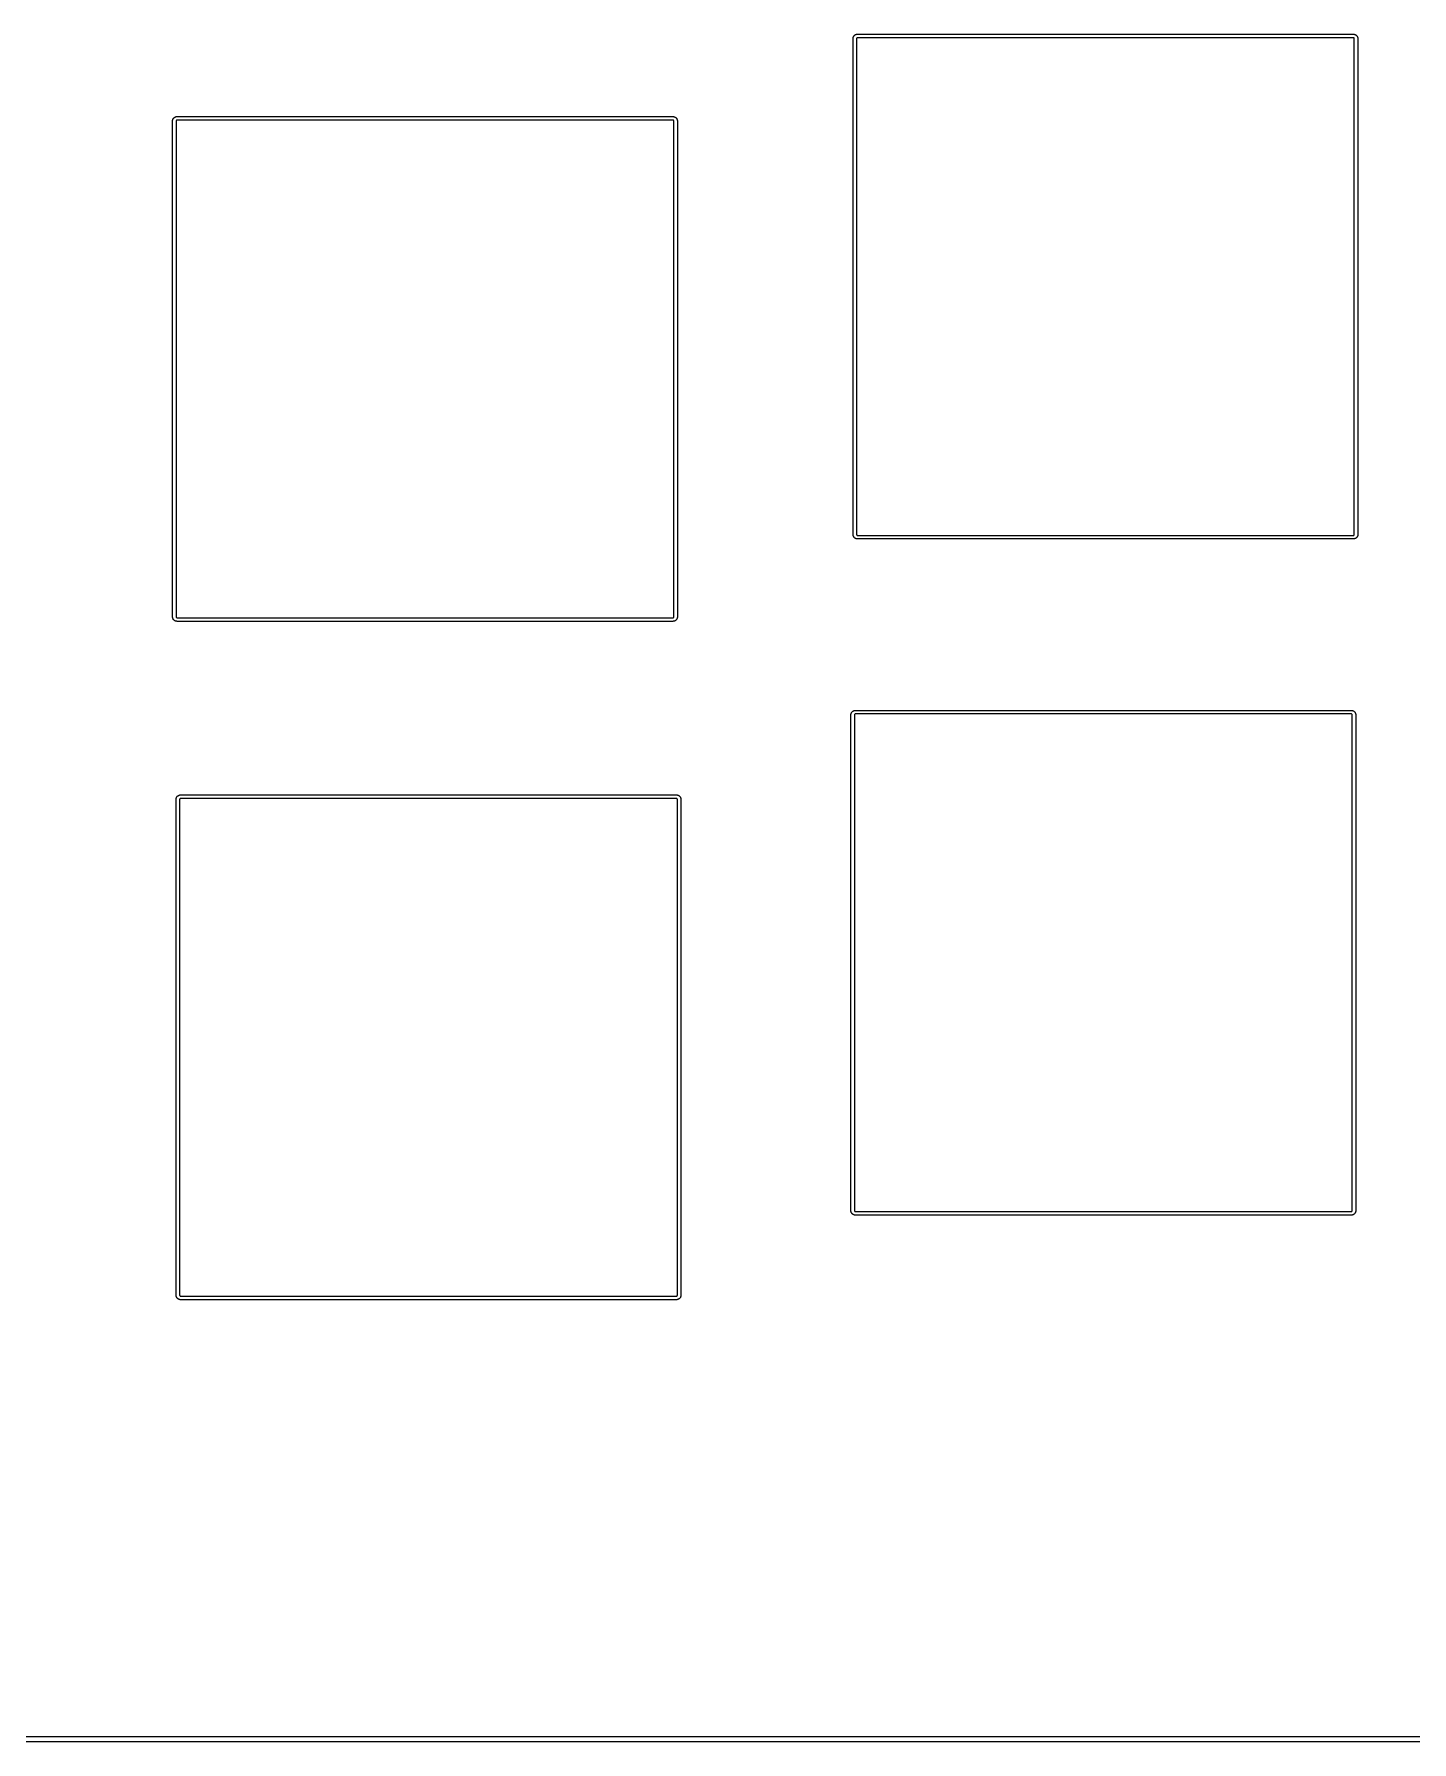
# Model space of a CAD drawing. Extents: x 69 to 219, y -146 to -41.
# Drawn here: x 111.46 to 150.27, y -135.97 to -87.85 of the extents above; entities that cross this region are included whole.
import ezdxf

# ---------------------------------------------------------------- set-up
doc = ezdxf.new("R2010")
doc.units = 0
doc.header["$MEASUREMENT"] = 0
doc.layers.add('BLACK', color=7, linetype='CONTINUOUS')

msp = doc.modelspace()

# ---------------------------------------------------------------- linework, layer by layer
at = {"layer": 'Black'}
for p, q in [((134.53, -87.9781), (134.531, -87.9744)), ((134.53, -101.948), (134.53, -87.9781)), ((134.531, -87.9649), (134.532, -87.9574)), ((134.531, -87.9677), (134.531, -87.9649)), ((134.531, -87.9706), (134.531, -87.9677)), ((134.531, -87.9744), (134.531, -87.9706)), ((134.532, -87.9574), (134.533, -87.9498)), ((134.533, -87.9498), (134.534, -87.9472)), ((134.534, -87.9472), (134.535, -87.9445)), ((134.535, -87.9418), (134.536, -87.939)), ((134.535, -87.9445), (134.535, -87.9418)), ((134.536, -87.939), (134.538, -87.9337)), ((134.538, -87.9337), (134.54, -87.9281)), ((134.54, -87.9281), (134.542, -87.9258)), ((134.542, -87.9245), (134.543, -87.9238)), ((134.542, -87.9246), (134.542, -87.9245)), ((134.542, -87.9258), (134.542, -87.9246)), ((134.543, -87.9231), (134.546, -87.917)), ((134.543, -87.9233), (134.543, -87.9231)), ((134.543, -87.9238), (134.543, -87.9233)), ((134.546, -87.917), (134.55, -87.9095)), ((134.55, -87.9095), (134.551, -87.9093)), ((134.551, -87.9091), (134.554, -87.9053)), ((134.551, -87.9093), (134.551, -87.9091)), ((134.554, -87.9053), (134.557, -87.9007)), ((134.557, -87.9007), (134.561, -87.8961)), ((134.561, -87.8961), (134.565, -87.8912)), ((134.565, -87.8912), (134.567, -87.8901)), ((134.567, -87.8901), (134.568, -87.8888)), ((134.568, -87.8888), (134.569, -87.8879)), ((134.569, -87.8868), (134.575, -87.8822)), ((134.569, -87.8879), (134.569, -87.8868)), ((134.575, -87.8822), (134.581, -87.8772)), ((134.581, -87.8772), (134.582, -87.8767)), ((134.582, -87.8767), (134.583, -87.8759)), ((134.583, -87.8759), (134.584, -87.8751)), ((134.584, -87.8751), (134.585, -87.8742)), ((134.585, -87.8742), (134.593, -87.8698)), ((134.593, -87.8698), (134.6, -87.8654)), ((134.6, -87.8654), (134.603, -87.8643)), ((134.603, -87.8643), (134.606, -87.8627)), ((134.606, -87.8627), (134.613, -87.8602)), ((134.613, -87.8602), (134.62, -87.8575)), ((134.62, -87.8575), (134.624, -87.8568)), ((134.624, -87.8568), (134.628, -87.8554)), ((134.628, -87.8554), (134.636, -87.8544)), ((134.631, -87.9741), (134.63, -87.9752)), ((134.63, -87.9752), (134.63, -87.979)), ((134.63, -87.979), (134.63, -87.9819)), ((134.63, -87.9819), (134.63, -101.944)), ((134.632, -87.9681), (134.631, -87.9704)), ((134.631, -87.9704), (134.631, -87.9712)), ((134.631, -87.9712), (134.631, -87.9715)), ((134.631, -87.9715), (134.631, -87.9726)), ((134.631, -87.9726), (134.631, -87.9737)), ((134.631, -87.9737), (134.631, -87.9741)), ((134.634, -87.9643), (134.632, -87.9681)), ((134.635, -87.9633), (134.634, -87.9643)), ((134.636, -87.9627), (134.635, -87.9628)), ((134.635, -87.9628), (134.635, -87.9633)), ((134.636, -87.8544), (134.643, -87.8531)), ((134.639, -87.9589), (134.636, -87.9627)), ((134.641, -87.957), (134.639, -87.9589)), ((134.639, -87.9589), (134.639, -87.9589)), ((134.645, -87.9547), (134.641, -87.957)), ((134.643, -87.8531), (134.645, -87.8531)), ((134.645, -87.8531), (134.648, -87.8526)), ((134.648, -87.9536), (134.645, -87.9547)), ((134.648, -87.8526), (134.652, -87.8526)), ((134.649, -87.9533), (134.648, -87.9536)), ((134.651, -87.953), (134.649, -87.9533)), ((134.653, -87.9524), (134.651, -87.953)), ((134.652, -87.8526), (134.656, -87.8519)), ((134.657, -87.9524), (134.653, -87.9524)), ((134.653, -87.9524), (134.653, -87.9524)), ((134.656, -87.8519), (148.626, -87.8519)), ((134.66, -87.9519), (134.657, -87.9524)), ((148.621, -87.9519), (134.66, -87.9519)), ((148.622, -87.9521), (148.621, -87.9519)), ((148.627, -87.9522), (148.622, -87.9521)), ((148.626, -87.8519), (148.631, -87.8528)), ((148.632, -87.9531), (148.627, -87.9522)), ((148.631, -87.8528), (148.636, -87.8529)), ((148.637, -87.9546), (148.632, -87.9531)), ((148.632, -87.9531), (148.632, -87.9531)), ((148.636, -87.8529), (148.637, -87.8531)), ((148.637, -87.8531), (148.639, -87.8531)), ((148.637, -87.9547), (148.637, -87.9546)), ((148.641, -87.957), (148.637, -87.9547)), ((148.637, -87.9547), (148.637, -87.9547)), ((148.639, -87.8531), (148.639, -87.8531)), ((148.639, -87.8531), (148.639, -87.8531)), ((148.639, -87.8531), (148.648, -87.8546)), ((148.643, -87.9589), (148.641, -87.957)), ((148.646, -87.9627), (148.643, -87.9589)), ((148.643, -87.9589), (148.643, -87.9589)), ((148.647, -87.9628), (148.646, -87.9627)), ((148.647, -87.9633), (148.647, -87.9628)), ((148.648, -87.9643), (148.647, -87.9633)), ((148.648, -87.8546), (148.656, -87.8561)), ((148.65, -87.9681), (148.648, -87.9643)), ((148.651, -87.9704), (148.65, -87.9681)), ((148.651, -87.9712), (148.651, -87.9704)), ((148.651, -87.9715), (148.651, -87.9712)), ((148.651, -87.9726), (148.651, -87.9715)), ((148.651, -87.9737), (148.651, -87.9726)), ((148.651, -87.9741), (148.651, -87.9737)), ((148.652, -87.9752), (148.651, -87.9741)), ((148.652, -87.979), (148.652, -87.9752)), ((148.652, -87.9819), (148.652, -87.979)), ((148.652, -101.944), (148.652, -87.9819)), ((148.656, -87.8561), (148.656, -87.8561)), ((148.656, -87.8561), (148.656, -87.8562)), ((148.656, -87.8562), (148.658, -87.8568)), ((148.658, -87.8568), (148.66, -87.8572)), ((148.66, -87.8572), (148.668, -87.86)), ((148.668, -87.86), (148.676, -87.8627)), ((148.676, -87.8627), (148.679, -87.8643)), ((148.679, -87.8643), (148.682, -87.8654)), ((148.682, -87.8654), (148.689, -87.8698)), ((148.689, -87.8698), (148.697, -87.8742)), ((148.697, -87.8742), (148.698, -87.8751)), ((148.698, -87.8751), (148.699, -87.8759)), ((148.699, -87.8759), (148.7, -87.8767)), ((148.7, -87.8767), (148.701, -87.8772)), ((148.701, -87.8772), (148.707, -87.8822)), ((148.707, -87.8822), (148.713, -87.8868)), ((148.713, -87.8868), (148.713, -87.8879)), ((148.713, -87.8879), (148.714, -87.8888)), ((148.714, -87.8888), (148.715, -87.8901)), ((148.715, -87.8901), (148.717, -87.8912)), ((148.717, -87.8912), (148.721, -87.8961)), ((148.721, -87.8961), (148.725, -87.9007)), ((148.725, -87.9007), (148.728, -87.9052)), ((148.728, -87.9052), (148.731, -87.9091)), ((148.731, -87.9091), (148.731, -87.9093)), ((148.731, -87.9093), (148.732, -87.9095)), ((148.732, -87.9095), (148.736, -87.917)), ((148.736, -87.917), (148.739, -87.9231)), ((148.739, -87.9231), (148.739, -87.9233)), ((148.739, -87.9233), (148.739, -87.9238)), ((148.739, -87.9238), (148.74, -87.9245)), ((148.74, -87.9245), (148.74, -87.9246)), ((148.74, -87.9246), (148.74, -87.9258)), ((148.74, -87.9258), (148.742, -87.9281)), ((148.742, -87.9281), (148.744, -87.9337)), ((148.744, -87.9337), (148.746, -87.939)), ((148.746, -87.939), (148.747, -87.9418)), ((148.747, -87.9418), (148.747, -87.9445)), ((148.747, -87.9445), (148.748, -87.9472)), ((148.748, -87.9472), (148.749, -87.9498)), ((148.749, -87.9498), (148.75, -87.9574)), ((148.75, -87.9574), (148.751, -87.9649)), ((148.751, -87.9649), (148.751, -87.9677)), ((148.751, -87.9677), (148.751, -87.9706)), ((148.751, -87.9706), (148.751, -87.9744)), ((148.751, -87.9744), (148.752, -87.9781)), ((148.752, -87.9781), (148.752, -101.948)), ((115.358, -90.3001), (115.359, -90.2929)), ((115.358, -104.27), (115.358, -90.3001)), ((115.359, -90.2929), (115.36, -90.2856)), ((115.36, -90.285), (115.361, -90.2794)), ((115.36, -90.2856), (115.36, -90.285)), ((115.361, -90.2794), (115.362, -90.2718)), ((115.362, -90.2718), (115.363, -90.2692)), ((115.363, -90.2692), (115.364, -90.2665)), ((115.364, -90.2665), (115.366, -90.2586)), ((115.366, -90.2586), (115.369, -90.2507)), ((115.369, -90.2507), (115.371, -90.2459)), ((115.371, -90.2459), (115.374, -90.2405)), ((115.374, -90.2405), (115.377, -90.236)), ((115.377, -90.236), (115.38, -90.2311)), ((115.38, -90.2311), (115.381, -90.2297)), ((115.381, -90.2297), (115.382, -90.2281)), ((115.382, -90.2266), (115.387, -90.2206)), ((115.382, -90.2274), (115.382, -90.2266)), ((115.382, -90.2281), (115.382, -90.2274)), ((115.387, -90.2206), (115.392, -90.2143)), ((115.392, -90.2143), (115.393, -90.2139)), ((115.393, -90.2132), (115.397, -90.2103)), ((115.393, -90.2139), (115.393, -90.2132)), ((115.397, -90.2103), (115.4, -90.2067)), ((115.4, -90.2067), (115.405, -90.2036)), ((115.405, -90.2036), (115.408, -90.2)), ((115.408, -90.2), (115.413, -90.1972)), ((115.413, -90.1972), (115.418, -90.1935)), ((115.418, -90.1935), (115.424, -90.1907)), ((115.424, -90.1907), (115.429, -90.1874)), ((115.429, -90.1874), (115.432, -90.1863)), ((115.432, -90.1863), (115.435, -90.1847)), ((115.435, -90.1847), (115.442, -90.1822)), ((115.442, -90.1822), (115.449, -90.1795)), ((115.449, -90.1795), (115.451, -90.1791)), ((115.451, -90.1791), (115.453, -90.1783)), ((115.453, -90.1783), (115.454, -90.1782)), ((115.454, -90.178), (115.462, -90.1766)), ((115.454, -90.1782), (115.454, -90.178)), ((115.459, -90.3007), (115.458, -90.3068)), ((115.458, -90.3068), (115.458, -104.263)), ((115.46, -90.2961), (115.459, -90.3007)), ((115.461, -90.2905), (115.46, -90.2918)), ((115.46, -90.2918), (115.46, -90.2932)), ((115.46, -90.2932), (115.46, -90.2935)), ((115.46, -90.2935), (115.46, -90.2946)), ((115.46, -90.2946), (115.46, -90.2957)), ((115.46, -90.2957), (115.46, -90.2961)), ((115.462, -90.2885), (115.461, -90.2898)), ((115.461, -90.2898), (115.461, -90.2905)), ((115.462, -90.1766), (115.47, -90.175)), ((115.465, -90.2836), (115.462, -90.2878)), ((115.462, -90.2878), (115.462, -90.2885)), ((115.467, -90.2818), (115.465, -90.283)), ((115.465, -90.283), (115.465, -90.2836)), ((115.468, -90.2805), (115.467, -90.2818)), ((115.469, -90.2801), (115.468, -90.2805)), ((115.47, -90.279), (115.469, -90.2795)), ((115.469, -90.2795), (115.469, -90.2801)), ((115.47, -90.175), (115.471, -90.1751)), ((115.471, -90.2785), (115.47, -90.279)), ((115.471, -90.1751), (115.471, -90.175)), ((115.471, -90.175), (115.474, -90.175)), ((115.474, -90.2767), (115.471, -90.2785)), ((115.474, -90.175), (115.477, -90.1745)), ((115.477, -90.2756), (115.474, -90.2767)), ((115.477, -90.1745), (115.481, -90.1746)), ((115.478, -90.275), (115.477, -90.2756)), ((115.482, -90.2743), (115.478, -90.2749)), ((115.478, -90.2749), (115.478, -90.275)), ((115.481, -90.1746), (115.485, -90.1739)), ((115.486, -90.2744), (115.482, -90.2743)), ((115.485, -90.1739), (129.455, -90.1739)), ((115.489, -90.2739), (115.486, -90.2744)), ((129.45, -90.2739), (115.489, -90.2739)), ((129.452, -90.2742), (129.45, -90.2739)), ((129.457, -90.2742), (129.452, -90.2742)), ((129.455, -90.1739), (129.459, -90.1747)), ((129.461, -90.275), (129.457, -90.2742)), ((129.459, -90.1747), (129.464, -90.1747)), ((129.466, -90.2766), (129.461, -90.275)), ((129.461, -90.275), (129.461, -90.275)), ((129.464, -90.1747), (129.466, -90.175)), ((129.466, -90.175), (129.468, -90.175)), ((129.466, -90.2767), (129.466, -90.2766)), ((129.466, -90.2766), (129.466, -90.2766)), ((129.47, -90.279), (129.466, -90.2767)), ((129.468, -90.175), (129.468, -90.1751)), ((129.468, -90.1751), (129.469, -90.175)), ((129.469, -90.175), (129.477, -90.1766)), ((129.472, -90.2809), (129.47, -90.279)), ((129.474, -90.2826), (129.472, -90.2809)), ((129.472, -90.2809), (129.472, -90.2809)), ((129.476, -90.2858), (129.474, -90.2826)), ((129.478, -90.2879), (129.476, -90.2858)), ((129.477, -90.1766), (129.485, -90.178)), ((129.478, -90.2881), (129.478, -90.2879)), ((129.48, -90.295), (129.478, -90.2881)), ((129.481, -90.2977), (129.48, -90.295)), ((129.481, -90.301), (129.481, -90.2977)), ((129.481, -90.3039), (129.481, -90.301)), ((129.481, -104.266), (129.481, -90.3039)), ((129.485, -90.178), (129.485, -90.1782)), ((129.485, -90.1782), (129.486, -90.1783)), ((129.486, -90.1783), (129.487, -90.1789)), ((129.487, -90.1789), (129.489, -90.1792)), ((129.489, -90.1792), (129.497, -90.182)), ((129.497, -90.182), (129.505, -90.1847)), ((129.505, -90.1847), (129.508, -90.1863)), ((129.508, -90.1863), (129.511, -90.1874)), ((129.511, -90.1874), (129.518, -90.1918)), ((129.518, -90.1918), (129.526, -90.1962)), ((129.526, -90.1962), (129.527, -90.1971)), ((129.527, -90.1971), (129.528, -90.1979)), ((129.528, -90.1979), (129.529, -90.1987)), ((129.529, -90.1987), (129.53, -90.1992)), ((129.53, -90.1992), (129.536, -90.2042)), ((129.536, -90.2042), (129.542, -90.2088)), ((129.542, -90.2088), (129.542, -90.2099)), ((129.542, -90.2099), (129.543, -90.2108)), ((129.543, -90.2108), (129.544, -90.2121)), ((129.544, -90.2121), (129.546, -90.2132)), ((129.546, -90.2132), (129.546, -90.2139)), ((129.546, -90.2139), (129.547, -90.2143)), ((129.547, -90.2143), (129.552, -90.2206)), ((129.552, -90.2206), (129.557, -90.2266)), ((129.557, -90.2266), (129.557, -90.2271)), ((129.557, -90.2271), (129.558, -90.2295)), ((129.558, -90.2295), (129.561, -90.2315)), ((129.561, -90.2315), (129.563, -90.2366)), ((129.563, -90.2366), (129.567, -90.2413)), ((129.567, -90.2413), (129.567, -90.2442)), ((129.567, -90.2442), (129.569, -90.2469)), ((129.569, -90.2469), (129.569, -90.2489)), ((129.569, -90.2489), (129.57, -90.2507)), ((129.57, -90.2507), (129.573, -90.2586)), ((129.573, -90.2586), (129.575, -90.2648)), ((129.575, -90.2648), (129.575, -90.2654)), ((129.575, -90.2654), (129.576, -90.2677)), ((129.576, -90.2677), (129.577, -90.2698)), ((129.577, -90.2698), (129.578, -90.276)), ((129.578, -90.276), (129.58, -90.2821)), ((129.58, -90.2821), (129.58, -90.2845)), ((129.58, -90.2845), (129.58, -90.2869)), ((129.58, -90.2869), (129.58, -90.2897)), ((129.58, -90.2897), (129.58, -90.2926)), ((129.58, -90.2926), (129.58, -90.2964)), ((129.58, -90.2964), (129.581, -90.3001)), ((129.581, -90.3001), (129.581, -104.27)), ((134.531, -101.952), (134.53, -101.948)), ((134.531, -101.955), (134.531, -101.952)), ((134.531, -101.959), (134.531, -101.955)), ((134.531, -101.961), (134.531, -101.959)), ((134.532, -101.968), (134.531, -101.961)), ((134.533, -101.975), (134.532, -101.968)), ((134.534, -101.979), (134.533, -101.975)), ((134.535, -101.982), (134.534, -101.979)), ((134.535, -101.984), (134.535, -101.982)), ((134.535, -101.986), (134.535, -101.984)), ((134.538, -101.992), (134.535, -101.986)), ((134.54, -101.999), (134.538, -101.992)), ((134.542, -102), (134.54, -101.999)), ((134.63, -101.944), (134.63, -101.948)), ((134.63, -101.948), (134.63, -101.951)), ((134.63, -101.951), (134.631, -101.952)), ((134.631, -101.952), (134.631, -101.954)), ((134.631, -101.954), (134.631, -101.956)), ((134.631, -101.956), (134.632, -101.958)), ((134.632, -101.958), (134.633, -101.96)), ((134.633, -101.96), (134.633, -101.96)), ((134.633, -101.96), (134.634, -101.962)), ((134.634, -101.962), (134.636, -101.963)), ((134.636, -101.963), (134.636, -101.964)), ((134.636, -101.964), (134.638, -101.966)), ((134.638, -101.966), (134.64, -101.968)), ((134.64, -101.968), (134.641, -101.968)), ((134.641, -101.968), (134.642, -101.97)), ((134.642, -101.97), (134.644, -101.971)), ((134.644, -101.971), (134.644, -101.971)), ((134.644, -101.971), (134.646, -101.972)), ((134.646, -101.972), (134.648, -101.973)), ((134.648, -101.973), (134.65, -101.973)), ((134.65, -101.973), (134.652, -101.973)), ((134.652, -101.973), (134.653, -101.974)), ((134.653, -101.974), (134.656, -101.974)), ((134.656, -101.974), (134.66, -101.974)), ((134.66, -101.974), (148.622, -101.974)), ((148.622, -101.974), (148.624, -101.974)), ((148.624, -101.974), (148.628, -101.974)), ((148.628, -101.974), (148.632, -101.973)), ((148.632, -101.973), (148.633, -101.973)), ((148.633, -101.973), (148.634, -101.973)), ((148.634, -101.973), (148.636, -101.972)), ((148.634, -101.973), (148.634, -101.973)), ((148.636, -101.972), (148.638, -101.971)), ((148.638, -101.971), (148.64, -101.97)), ((148.638, -101.971), (148.638, -101.971)), ((148.64, -101.97), (148.641, -101.968)), ((148.641, -101.968), (148.642, -101.968)), ((148.642, -101.968), (148.644, -101.966)), ((148.644, -101.966), (148.646, -101.964)), ((148.646, -101.963), (148.648, -101.962)), ((148.646, -101.964), (148.646, -101.963)), ((148.648, -101.962), (148.649, -101.96)), ((148.649, -101.96), (148.65, -101.958)), ((148.649, -101.96), (148.649, -101.96)), ((148.65, -101.958), (148.651, -101.956)), ((148.651, -101.952), (148.652, -101.951)), ((148.651, -101.954), (148.651, -101.952)), ((148.651, -101.956), (148.651, -101.954)), ((148.652, -101.948), (148.652, -101.944)), ((148.652, -101.951), (148.652, -101.948)), ((148.742, -101.999), (148.74, -102)), ((148.744, -101.992), (148.742, -101.999)), ((148.747, -101.986), (148.744, -101.992)), ((148.748, -101.979), (148.747, -101.982)), ((148.747, -101.982), (148.747, -101.984)), ((148.747, -101.984), (148.747, -101.986)), ((148.749, -101.975), (148.748, -101.979)), ((148.75, -101.968), (148.749, -101.975)), ((148.751, -101.961), (148.75, -101.968)), ((148.752, -101.948), (148.751, -101.952)), ((148.751, -101.952), (148.751, -101.955)), ((148.751, -101.955), (148.751, -101.959)), ((148.751, -101.959), (148.751, -101.961)), ((134.542, -102.002), (134.542, -102)), ((134.543, -102.002), (134.542, -102.002)), ((134.547, -102.009), (134.543, -102.002)), ((134.551, -102.017), (134.547, -102.009)), ((134.554, -102.021), (134.551, -102.017)), ((134.551, -102.017), (134.551, -102.017)), ((134.551, -102.017), (134.551, -102.017)), ((134.556, -102.025), (134.554, -102.021)), ((134.562, -102.03), (134.556, -102.025)), ((134.567, -102.036), (134.562, -102.03)), ((134.567, -102.037), (134.567, -102.036)), ((134.568, -102.037), (134.567, -102.037)), ((134.574, -102.042), (134.568, -102.037)), ((134.579, -102.048), (134.574, -102.042)), ((134.583, -102.05), (134.579, -102.048)), ((134.587, -102.053), (134.583, -102.05)), ((134.594, -102.057), (134.587, -102.053)), ((134.587, -102.053), (134.587, -102.053)), ((134.587, -102.053), (134.587, -102.053)), ((134.602, -102.061), (134.594, -102.057)), ((134.602, -102.062), (134.602, -102.061)), ((134.604, -102.062), (134.602, -102.062)), ((134.605, -102.064), (134.604, -102.062)), ((134.612, -102.066), (134.605, -102.064)), ((134.618, -102.069), (134.612, -102.066)), ((134.62, -102.069), (134.618, -102.069)), ((134.622, -102.069), (134.62, -102.069)), ((134.625, -102.07), (134.622, -102.069)), ((134.629, -102.071), (134.625, -102.07)), ((134.636, -102.072), (134.629, -102.071)), ((134.643, -102.073), (134.636, -102.072)), ((134.645, -102.073), (134.643, -102.073)), ((134.649, -102.073), (134.645, -102.073)), ((134.652, -102.073), (134.649, -102.073)), ((134.656, -102.074), (134.652, -102.073)), ((148.626, -102.074), (134.656, -102.074)), ((148.63, -102.073), (148.626, -102.074)), ((148.634, -102.073), (148.63, -102.073)), ((148.636, -102.073), (148.634, -102.073)), ((148.639, -102.073), (148.636, -102.073)), ((148.647, -102.072), (148.639, -102.073)), ((148.655, -102.07), (148.647, -102.072)), ((148.657, -102.07), (148.655, -102.07)), ((148.659, -102.069), (148.657, -102.07)), ((148.661, -102.069), (148.659, -102.069)), ((148.664, -102.069), (148.661, -102.069)), ((148.67, -102.066), (148.664, -102.069)), ((148.676, -102.064), (148.67, -102.066)), ((148.677, -102.063), (148.676, -102.064)), ((148.68, -102.062), (148.677, -102.063)), ((148.687, -102.057), (148.68, -102.061)), ((148.68, -102.061), (148.68, -102.062)), ((148.695, -102.053), (148.687, -102.057)), ((148.699, -102.05), (148.695, -102.053)), ((148.695, -102.053), (148.695, -102.053)), ((148.695, -102.053), (148.695, -102.053)), ((148.703, -102.048), (148.699, -102.05)), ((148.708, -102.042), (148.703, -102.048)), ((148.714, -102.037), (148.708, -102.042)), ((148.715, -102.037), (148.714, -102.037)), ((148.72, -102.03), (148.715, -102.036)), ((148.715, -102.036), (148.715, -102.037)), ((148.726, -102.025), (148.72, -102.03)), ((148.728, -102.021), (148.726, -102.025)), ((148.731, -102.017), (148.728, -102.021)), ((148.735, -102.01), (148.731, -102.017)), ((148.731, -102.017), (148.731, -102.017)), ((148.731, -102.017), (148.731, -102.017)), ((148.739, -102.002), (148.735, -102.01)), ((148.74, -102.002), (148.739, -102.002)), ((148.74, -102), (148.74, -102.002)), ((115.359, -104.277), (115.358, -104.27)), ((115.36, -104.284), (115.359, -104.277)), ((115.36, -104.286), (115.36, -104.284)), ((115.361, -104.29), (115.36, -104.286)), ((115.362, -104.297), (115.361, -104.29)), ((115.363, -104.301), (115.362, -104.297)), ((115.364, -104.304), (115.363, -104.301)), ((115.366, -104.311), (115.364, -104.304)), ((115.368, -104.318), (115.366, -104.311)), ((115.371, -104.324), (115.368, -104.318)), ((115.374, -104.33), (115.371, -104.324)), ((115.371, -104.324), (115.371, -104.324)), ((115.377, -104.335), (115.374, -104.33)), ((115.38, -104.339), (115.377, -104.335)), ((115.381, -104.34), (115.38, -104.339)), ((115.381, -104.341), (115.381, -104.34)), ((115.383, -104.343), (115.381, -104.341)), ((115.383, -104.345), (115.383, -104.343)), ((115.388, -104.35), (115.383, -104.345)), ((115.392, -104.355), (115.388, -104.35)), ((115.393, -104.356), (115.392, -104.355)), ((115.395, -104.358), (115.393, -104.356)), ((115.398, -104.36), (115.395, -104.358)), ((115.401, -104.363), (115.398, -104.36)), ((115.403, -104.365), (115.401, -104.363)), ((115.405, -104.367), (115.403, -104.365)), ((115.41, -104.371), (115.405, -104.367)), ((115.412, -104.372), (115.41, -104.371)), ((115.413, -104.374), (115.412, -104.372)), ((115.419, -104.378), (115.413, -104.374)), ((115.425, -104.38), (115.419, -104.378)), ((115.43, -104.383), (115.425, -104.38)), ((115.431, -104.384), (115.43, -104.383)), ((115.433, -104.384), (115.431, -104.384)), ((115.434, -104.386), (115.433, -104.384)), ((115.441, -104.388), (115.434, -104.386)), ((115.447, -104.391), (115.441, -104.388)), ((115.449, -104.391), (115.447, -104.391)), ((115.451, -104.391), (115.449, -104.391)), ((115.453, -104.392), (115.451, -104.391)), ((115.455, -104.392), (115.453, -104.392)), ((115.463, -104.394), (115.455, -104.392)), ((115.458, -104.263), (115.458, -104.263)), ((115.458, -104.263), (115.459, -104.27)), ((115.459, -104.27), (115.46, -104.274)), ((115.46, -104.274), (115.46, -104.276)), ((115.46, -104.276), (115.46, -104.279)), ((115.46, -104.279), (115.461, -104.28)), ((115.461, -104.28), (115.461, -104.281)), ((115.461, -104.281), (115.462, -104.282)), ((115.462, -104.282), (115.465, -104.286)), ((115.471, -104.395), (115.463, -104.394)), ((115.465, -104.286), (115.465, -104.286)), ((115.465, -104.286), (115.466, -104.288)), ((115.466, -104.288), (115.469, -104.291)), ((115.469, -104.291), (115.47, -104.291)), ((115.47, -104.291), (115.475, -104.294)), ((115.474, -104.395), (115.471, -104.395)), ((115.478, -104.395), (115.474, -104.395)), ((115.475, -104.294), (115.478, -104.295)), ((115.478, -104.295), (115.478, -104.295)), ((115.478, -104.295), (115.482, -104.296)), ((115.481, -104.395), (115.478, -104.395)), ((115.485, -104.396), (115.481, -104.395)), ((115.482, -104.296), (115.485, -104.296)), ((115.485, -104.296), (115.489, -104.296)), ((129.455, -104.396), (115.485, -104.396)), ((115.489, -104.296), (129.451, -104.296)), ((129.451, -104.296), (129.453, -104.296)), ((129.453, -104.296), (129.457, -104.296)), ((129.459, -104.395), (129.455, -104.396)), ((129.457, -104.296), (129.461, -104.295)), ((129.463, -104.395), (129.459, -104.395)), ((129.461, -104.295), (129.462, -104.295)), ((129.462, -104.295), (129.463, -104.295)), ((129.463, -104.295), (129.465, -104.294)), ((129.463, -104.295), (129.463, -104.295)), ((129.465, -104.395), (129.463, -104.395)), ((129.465, -104.294), (129.467, -104.293)), ((129.468, -104.395), (129.465, -104.395)), ((129.467, -104.293), (129.469, -104.292)), ((129.467, -104.293), (129.467, -104.293)), ((129.476, -104.394), (129.468, -104.395)), ((129.469, -104.292), (129.47, -104.29)), ((129.47, -104.29), (129.471, -104.29)), ((129.471, -104.29), (129.473, -104.288)), ((129.473, -104.288), (129.476, -104.284)), ((129.473, -104.288), (129.473, -104.288)), ((129.476, -104.284), (129.478, -104.282)), ((129.484, -104.392), (129.476, -104.394)), ((129.478, -104.28), (129.479, -104.279)), ((129.478, -104.282), (129.478, -104.28)), ((129.479, -104.279), (129.48, -104.276)), ((129.48, -104.276), (129.481, -104.272)), ((129.481, -104.27), (129.481, -104.266)), ((129.481, -104.272), (129.481, -104.27)), ((129.486, -104.392), (129.484, -104.392)), ((129.488, -104.391), (129.486, -104.392)), ((129.49, -104.391), (129.488, -104.391)), ((129.493, -104.391), (129.49, -104.391)), ((129.499, -104.388), (129.493, -104.391)), ((129.505, -104.386), (129.499, -104.388)), ((129.506, -104.385), (129.505, -104.386)), ((129.509, -104.384), (129.506, -104.385)), ((129.516, -104.379), (129.509, -104.383)), ((129.509, -104.383), (129.509, -104.384)), ((129.524, -104.375), (129.516, -104.379)), ((129.528, -104.372), (129.524, -104.375)), ((129.524, -104.375), (129.524, -104.375)), ((129.524, -104.375), (129.524, -104.375)), ((129.532, -104.37), (129.528, -104.372)), ((129.537, -104.364), (129.532, -104.37)), ((129.543, -104.359), (129.537, -104.364)), ((129.544, -104.359), (129.543, -104.359)), ((129.546, -104.356), (129.544, -104.358)), ((129.544, -104.358), (129.544, -104.359)), ((129.547, -104.355), (129.546, -104.356)), ((129.551, -104.35), (129.547, -104.355)), ((129.556, -104.345), (129.551, -104.35)), ((129.558, -104.341), (129.556, -104.343)), ((129.556, -104.343), (129.556, -104.343)), ((129.556, -104.343), (129.556, -104.345)), ((129.56, -104.339), (129.558, -104.341)), ((129.563, -104.334), (129.56, -104.339)), ((129.566, -104.329), (129.563, -104.334)), ((129.567, -104.326), (129.566, -104.329)), ((129.568, -104.324), (129.567, -104.326)), ((129.569, -104.321), (129.568, -104.324)), ((129.571, -104.318), (129.569, -104.321)), ((129.573, -104.311), (129.571, -104.318)), ((129.575, -104.304), (129.573, -104.311)), ((129.576, -104.303), (129.575, -104.304)), ((129.575, -104.304), (129.575, -104.304)), ((129.577, -104.3), (129.576, -104.301)), ((129.576, -104.301), (129.576, -104.303)), ((129.578, -104.293), (129.577, -104.3)), ((129.58, -104.286), (129.578, -104.293)), ((129.581, -104.27), (129.58, -104.274)), ((129.58, -104.274), (129.58, -104.277)), ((129.58, -104.277), (129.58, -104.281)), ((129.58, -104.281), (129.58, -104.283)), ((129.58, -104.283), (129.58, -104.284)), ((129.58, -104.284), (129.58, -104.286)), ((134.47, -107.03), (134.471, -107.026)), ((134.47, -121), (134.47, -107.03)), ((134.471, -107.011), (134.473, -107.006)), ((134.472, -107.014), (134.471, -107.011)), ((134.471, -107.017), (134.472, -107.014)), ((134.471, -107.02), (134.471, -107.017)), ((134.471, -107.022), (134.471, -107.02)), ((134.471, -107.026), (134.471, -107.022)), ((134.473, -107.006), (134.474, -107)), ((134.474, -107), (134.475, -106.997)), ((134.475, -106.997), (134.476, -106.997)), ((134.476, -106.997), (134.478, -106.989)), ((134.478, -106.989), (134.48, -106.982)), ((134.48, -106.982), (134.482, -106.979)), ((134.482, -106.979), (134.483, -106.976)), ((134.483, -106.976), (134.484, -106.974)), ((134.484, -106.974), (134.485, -106.971)), ((134.485, -106.971), (134.488, -106.966)), ((134.488, -106.966), (134.491, -106.961)), ((134.491, -106.961), (134.493, -106.959)), ((134.493, -106.959), (134.495, -106.957)), ((134.495, -106.955), (134.5, -106.95)), ((134.495, -106.957), (134.495, -106.955)), ((134.495, -106.957), (134.495, -106.957)), ((134.5, -106.95), (134.504, -106.945)), ((134.504, -106.945), (134.505, -106.944)), ((134.505, -106.944), (134.507, -106.942)), ((134.507, -106.942), (134.507, -106.941)), ((134.507, -106.941), (134.508, -106.941)), ((134.508, -106.941), (134.51, -106.939)), ((134.51, -106.939), (134.511, -106.938)), ((134.511, -106.938), (134.516, -106.934)), ((134.516, -106.934), (134.521, -106.929)), ((134.521, -106.929), (134.523, -106.929)), ((134.523, -106.929), (134.526, -106.926)), ((134.523, -106.929), (134.523, -106.929)), ((134.526, -106.926), (134.529, -106.924)), ((134.529, -106.924), (134.533, -106.921)), ((134.533, -106.921), (134.537, -106.919)), ((134.537, -106.919), (134.541, -106.918)), ((134.541, -106.918), (134.544, -106.916)), ((134.544, -106.916), (134.546, -106.916)), ((134.546, -106.915), (134.554, -106.913)), ((134.546, -106.916), (134.546, -106.915)), ((134.554, -106.913), (134.56, -106.91)), ((134.56, -106.91), (134.562, -106.91)), ((134.562, -106.91), (134.563, -106.91)), ((134.563, -106.909), (134.566, -106.908)), ((134.563, -106.91), (134.563, -106.909)), ((134.566, -106.908), (134.572, -106.907)), ((134.571, -107.026), (134.57, -107.028)), ((134.57, -107.028), (134.57, -107.032)), ((134.57, -107.032), (134.57, -107.034)), ((134.57, -107.034), (134.57, -120.996)), ((134.573, -107.018), (134.571, -107.026)), ((134.572, -106.907), (134.577, -106.905)), ((134.574, -107.018), (134.573, -107.018)), ((134.575, -107.016), (134.574, -107.018)), ((134.578, -107.012), (134.575, -107.016)), ((134.577, -106.905), (134.58, -106.906)), ((134.582, -107.009), (134.578, -107.012)), ((134.578, -107.012), (134.578, -107.012)), ((134.578, -107.012), (134.578, -107.012)), ((134.58, -106.906), (134.583, -106.905)), ((134.583, -107.008), (134.582, -107.009)), ((134.583, -106.905), (134.586, -106.905)), ((134.584, -107.008), (134.583, -107.008)), ((134.592, -107.005), (134.584, -107.007)), ((134.584, -107.007), (134.584, -107.008)), ((134.586, -106.905), (134.588, -106.905)), ((134.588, -106.905), (134.592, -106.905)), ((134.592, -106.905), (134.596, -106.904)), ((134.594, -107.004), (134.592, -107.005)), ((134.598, -107.004), (134.594, -107.004)), ((134.596, -106.904), (148.566, -106.904)), ((134.6, -107.004), (134.598, -107.004)), ((148.562, -107.004), (134.6, -107.004)), ((148.566, -107.004), (148.562, -107.004)), ((148.566, -106.904), (148.57, -106.905)), ((148.569, -107.004), (148.566, -107.004)), ((148.571, -107.005), (148.569, -107.004)), ((148.57, -106.905), (148.573, -106.905)), ((148.575, -107.006), (148.571, -107.005)), ((148.573, -106.905), (148.577, -106.905)), ((148.576, -107.007), (148.575, -107.006)), ((148.578, -107.007), (148.576, -107.007)), ((148.577, -106.905), (148.58, -106.905)), ((148.581, -107.009), (148.578, -107.007)), ((148.58, -106.905), (148.583, -106.906)), ((148.583, -107.011), (148.581, -107.009)), ((148.583, -106.906), (148.586, -106.905)), ((148.585, -107.012), (148.583, -107.011)), ((148.586, -107.014), (148.585, -107.012)), ((148.586, -106.905), (148.591, -106.907)), ((148.589, -107.018), (148.586, -107.014)), ((148.59, -107.019), (148.589, -107.018)), ((148.59, -107.02), (148.59, -107.019)), ((148.591, -107.022), (148.59, -107.02)), ((148.591, -106.907), (148.597, -106.908)), ((148.591, -107.023), (148.591, -107.022)), ((148.591, -107.024), (148.591, -107.023)), ((148.592, -107.032), (148.591, -107.024)), ((148.593, -107.036), (148.592, -107.032)), ((148.593, -120.993), (148.593, -107.036)), ((148.597, -106.908), (148.6, -106.909)), ((148.6, -106.909), (148.602, -106.91)), ((148.602, -106.91), (148.603, -106.911)), ((148.603, -106.911), (148.607, -106.912)), ((148.607, -106.912), (148.614, -106.914)), ((148.614, -106.914), (148.617, -106.916)), ((148.617, -106.916), (148.62, -106.917)), ((148.62, -106.917), (148.62, -106.917)), ((148.62, -106.917), (148.621, -106.917)), ((148.621, -106.917), (148.628, -106.921)), ((148.628, -106.921), (148.635, -106.925)), ((148.635, -106.925), (148.635, -106.925)), ((148.635, -106.925), (148.636, -106.926)), ((148.636, -106.926), (148.639, -106.928)), ((148.639, -106.928), (148.641, -106.929)), ((148.641, -106.929), (148.645, -106.933)), ((148.645, -106.933), (148.65, -106.937)), ((148.65, -106.937), (148.653, -106.94)), ((148.653, -106.94), (148.656, -106.942)), ((148.656, -106.942), (148.658, -106.944)), ((148.658, -106.944), (148.659, -106.945)), ((148.659, -106.945), (148.663, -106.95)), ((148.663, -106.95), (148.668, -106.955)), ((148.668, -106.955), (148.668, -106.957)), ((148.668, -106.957), (148.67, -106.959)), ((148.67, -106.959), (148.67, -106.96)), ((148.67, -106.96), (148.671, -106.961)), ((148.671, -106.961), (148.674, -106.965)), ((148.674, -106.965), (148.677, -106.97)), ((148.677, -106.97), (148.68, -106.976)), ((148.68, -106.976), (148.683, -106.982)), ((148.683, -106.982), (148.685, -106.989)), ((148.685, -106.989), (148.687, -106.997)), ((148.687, -106.997), (148.688, -106.999)), ((148.688, -106.999), (148.688, -107.001)), ((148.688, -107.001), (148.69, -107.009)), ((148.69, -107.009), (148.691, -107.017)), ((148.691, -107.017), (148.691, -107.018)), ((148.691, -107.018), (148.692, -107.022)), ((148.692, -107.022), (148.693, -107.03)), ((148.693, -107.03), (148.693, -121)), ((115.458, -109.412), (115.459, -109.408)), ((115.458, -123.382), (115.458, -109.412)), ((115.459, -109.396), (115.461, -109.389)), ((115.459, -109.398), (115.459, -109.396)), ((115.459, -109.399), (115.459, -109.398)), ((115.459, -109.401), (115.459, -109.399)), ((115.459, -109.405), (115.459, -109.401)), ((115.459, -109.408), (115.459, -109.405)), ((115.461, -109.389), (115.462, -109.382)), ((115.462, -109.382), (115.463, -109.381)), ((115.463, -109.379), (115.464, -109.378)), ((115.463, -109.381), (115.463, -109.379)), ((115.464, -109.378), (115.466, -109.371)), ((115.464, -109.378), (115.464, -109.378)), ((115.466, -109.371), (115.468, -109.364)), ((115.468, -109.364), (115.47, -109.361)), ((115.47, -109.361), (115.471, -109.358)), ((115.471, -109.358), (115.472, -109.356)), ((115.472, -109.356), (115.473, -109.353)), ((115.473, -109.353), (115.476, -109.348)), ((115.476, -109.348), (115.479, -109.343)), ((115.479, -109.343), (115.481, -109.341)), ((115.481, -109.341), (115.483, -109.339)), ((115.483, -109.337), (115.488, -109.332)), ((115.483, -109.339), (115.483, -109.337)), ((115.483, -109.339), (115.483, -109.339)), ((115.488, -109.332), (115.492, -109.327)), ((115.492, -109.327), (115.493, -109.326)), ((115.493, -109.325), (115.496, -109.322)), ((115.493, -109.326), (115.493, -109.325)), ((115.496, -109.322), (115.499, -109.319)), ((115.499, -109.319), (115.502, -109.316)), ((115.502, -109.316), (115.505, -109.313)), ((115.505, -109.313), (115.509, -109.311)), ((115.509, -109.311), (115.513, -109.308)), ((115.513, -109.308), (115.514, -109.308)), ((115.514, -109.308), (115.515, -109.307)), ((115.515, -109.307), (115.516, -109.306)), ((115.516, -109.306), (115.517, -109.306)), ((115.517, -109.306), (115.523, -109.302)), ((115.523, -109.302), (115.53, -109.299)), ((115.53, -109.299), (115.531, -109.298)), ((115.531, -109.298), (115.534, -109.296)), ((115.531, -109.298), (115.531, -109.298)), ((115.534, -109.296), (115.538, -109.295)), ((115.538, -109.295), (115.542, -109.293)), ((115.542, -109.293), (115.547, -109.292)), ((115.547, -109.292), (115.551, -109.291)), ((115.551, -109.291), (115.553, -109.29)), ((115.553, -109.29), (115.555, -109.29)), ((115.555, -109.29), (115.563, -109.288)), ((115.559, -109.406), (115.558, -109.41)), ((115.558, -109.41), (115.558, -109.412)), ((115.558, -109.412), (115.558, -109.416)), ((115.558, -109.416), (115.558, -123.378)), ((115.56, -109.403), (115.559, -109.406)), ((115.561, -109.402), (115.56, -109.403)), ((115.563, -109.398), (115.561, -109.4)), ((115.561, -109.4), (115.561, -109.402)), ((115.563, -109.288), (115.571, -109.287)), ((115.566, -109.394), (115.563, -109.398)), ((115.567, -109.392), (115.566, -109.394)), ((115.568, -109.392), (115.567, -109.392)), ((115.569, -109.391), (115.568, -109.392)), ((115.576, -109.388), (115.569, -109.391)), ((115.571, -109.287), (115.574, -109.287)), ((115.574, -109.287), (115.576, -109.287)), ((115.576, -109.287), (115.58, -109.287)), ((115.577, -109.387), (115.576, -109.388)), ((115.578, -109.387), (115.577, -109.387)), ((115.582, -109.386), (115.578, -109.387)), ((115.58, -109.287), (115.584, -109.286)), ((115.586, -109.386), (115.582, -109.386)), ((115.584, -109.286), (129.554, -109.286)), ((115.588, -109.386), (115.586, -109.386)), ((129.55, -109.386), (115.588, -109.386)), ((129.554, -109.386), (129.55, -109.386)), ((129.554, -109.286), (129.558, -109.287)), ((129.557, -109.386), (129.554, -109.386)), ((129.561, -109.387), (129.557, -109.386)), ((129.558, -109.287), (129.561, -109.287)), ((129.561, -109.287), (129.565, -109.287)), ((129.562, -109.387), (129.561, -109.387)), ((129.563, -109.388), (129.562, -109.387)), ((129.57, -109.391), (129.563, -109.388)), ((129.565, -109.287), (129.568, -109.287)), ((129.568, -109.287), (129.576, -109.288)), ((129.573, -109.394), (129.57, -109.391)), ((129.57, -109.391), (129.57, -109.391)), ((129.574, -109.396), (129.573, -109.394)), ((129.577, -109.4), (129.574, -109.396)), ((129.576, -109.288), (129.584, -109.29)), ((129.578, -109.401), (129.577, -109.4)), ((129.578, -109.402), (129.578, -109.401)), ((129.579, -109.403), (129.578, -109.402)), ((129.578, -109.402), (129.578, -109.402)), ((129.58, -109.406), (129.579, -109.403)), ((129.581, -109.41), (129.58, -109.406)), ((129.581, -109.412), (129.581, -109.41)), ((129.581, -109.416), (129.581, -109.412)), ((129.581, -123.378), (129.581, -109.416)), ((129.584, -109.29), (129.586, -109.29)), ((129.586, -109.29), (129.588, -109.291)), ((129.588, -109.291), (129.592, -109.292)), ((129.592, -109.292), (129.597, -109.293)), ((129.597, -109.293), (129.601, -109.295)), ((129.601, -109.295), (129.605, -109.296)), ((129.605, -109.296), (129.608, -109.298)), ((129.608, -109.298), (129.609, -109.299)), ((129.609, -109.299), (129.616, -109.302)), ((129.616, -109.302), (129.622, -109.306)), ((129.622, -109.306), (129.623, -109.306)), ((129.623, -109.306), (129.624, -109.307)), ((129.624, -109.307), (129.627, -109.309)), ((129.627, -109.309), (129.629, -109.31)), ((129.629, -109.31), (129.635, -109.316)), ((129.635, -109.316), (129.641, -109.321)), ((129.641, -109.321), (129.643, -109.323)), ((129.643, -109.323), (129.644, -109.324)), ((129.644, -109.324), (129.646, -109.326)), ((129.646, -109.326), (129.647, -109.327)), ((129.647, -109.327), (129.651, -109.332)), ((129.651, -109.332), (129.656, -109.337)), ((129.656, -109.337), (129.656, -109.339)), ((129.656, -109.339), (129.658, -109.341)), ((129.658, -109.341), (129.658, -109.342)), ((129.658, -109.342), (129.659, -109.343)), ((129.659, -109.343), (129.662, -109.347)), ((129.662, -109.347), (129.665, -109.352)), ((129.665, -109.352), (129.668, -109.358)), ((129.668, -109.358), (129.671, -109.364)), ((129.671, -109.364), (129.673, -109.371)), ((129.673, -109.371), (129.675, -109.378)), ((129.675, -109.378), (129.675, -109.378)), ((129.675, -109.378), (129.676, -109.379)), ((129.676, -109.379), (129.676, -109.381)), ((129.676, -109.381), (129.677, -109.382)), ((129.677, -109.382), (129.678, -109.389)), ((129.678, -109.389), (129.68, -109.396)), ((129.68, -109.396), (129.68, -109.398)), ((129.68, -109.398), (129.68, -109.399)), ((129.68, -109.399), (129.68, -109.401)), ((129.68, -109.401), (129.68, -109.405)), ((129.68, -109.405), (129.68, -109.408)), ((129.68, -109.408), (129.681, -109.412)), ((129.681, -109.412), (129.681, -123.382)), ((134.471, -121.004), (134.47, -121)), ((134.471, -121.007), (134.471, -121.004)), ((134.471, -121.011), (134.471, -121.007)), ((134.471, -121.014), (134.471, -121.011)), ((134.472, -121.017), (134.471, -121.014)), ((134.471, -121.02), (134.472, -121.017)), ((134.473, -121.025), (134.471, -121.02)), ((134.474, -121.031), (134.473, -121.025)), ((134.475, -121.034), (134.474, -121.031)), ((134.476, -121.036), (134.475, -121.034)), ((134.477, -121.037), (134.476, -121.036)), ((134.478, -121.041), (134.477, -121.037)), ((134.48, -121.048), (134.478, -121.041)), ((134.482, -121.051), (134.48, -121.048)), ((134.483, -121.054), (134.482, -121.051)), ((134.484, -121.056), (134.483, -121.054)), ((134.485, -121.059), (134.484, -121.056)), ((134.488, -121.064), (134.485, -121.059)), ((134.491, -121.069), (134.488, -121.064)), ((134.493, -121.071), (134.491, -121.069)), ((134.495, -121.073), (134.493, -121.071)), ((134.495, -121.074), (134.495, -121.073)), ((134.498, -121.078), (134.495, -121.074)), ((134.503, -121.084), (134.498, -121.078)), ((134.506, -121.087), (134.503, -121.084)), ((134.508, -121.09), (134.506, -121.087)), ((134.51, -121.092), (134.508, -121.09)), ((134.511, -121.093), (134.51, -121.092)), ((134.516, -121.097), (134.511, -121.093)), ((134.521, -121.102), (134.516, -121.097)), ((134.523, -121.102), (134.521, -121.102)), ((134.525, -121.104), (134.523, -121.102)), ((134.526, -121.104), (134.525, -121.104)), ((134.527, -121.105), (134.526, -121.104)), ((134.533, -121.108), (134.527, -121.105)), ((134.538, -121.112), (134.533, -121.108)), ((134.542, -121.114), (134.538, -121.112)), ((134.544, -121.115), (134.542, -121.114)), ((134.545, -121.115), (134.544, -121.115)), ((134.546, -121.116), (134.545, -121.115)), ((134.554, -121.118), (134.546, -121.116)), ((134.56, -121.121), (134.554, -121.118)), ((134.562, -121.121), (134.56, -121.121)), ((134.563, -121.121), (134.562, -121.121)), ((134.565, -121.122), (134.563, -121.121)), ((134.567, -121.122), (134.565, -121.122)), ((134.575, -121.124), (134.567, -121.122)), ((134.57, -120.996), (134.57, -121)), ((134.57, -121), (134.57, -121.003)), ((134.57, -121.003), (134.571, -121.005)), ((134.571, -121.005), (134.572, -121.009)), ((134.572, -121.009), (134.573, -121.01)), ((134.573, -121.01), (134.573, -121.012)), ((134.573, -121.012), (134.575, -121.014)), ((134.575, -121.014), (134.578, -121.018)), ((134.583, -121.125), (134.575, -121.124)), ((134.578, -121.018), (134.578, -121.019)), ((134.578, -121.019), (134.58, -121.02)), ((134.58, -121.02), (134.583, -121.022)), ((134.583, -121.022), (134.585, -121.023)), ((134.586, -121.125), (134.583, -121.125)), ((134.585, -121.023), (134.587, -121.024)), ((134.588, -121.125), (134.586, -121.125)), ((134.587, -121.024), (134.588, -121.025)), ((134.588, -121.025), (134.589, -121.025)), ((134.592, -121.125), (134.588, -121.125)), ((134.589, -121.025), (134.59, -121.025)), ((134.59, -121.025), (134.594, -121.026)), ((134.596, -121.126), (134.592, -121.125)), ((134.594, -121.026), (134.598, -121.026)), ((148.566, -121.126), (134.596, -121.126)), ((134.598, -121.026), (134.6, -121.026)), ((134.6, -121.026), (148.562, -121.026)), ((148.562, -121.026), (148.566, -121.026)), ((148.566, -121.026), (148.569, -121.026)), ((148.57, -121.125), (148.566, -121.126)), ((148.569, -121.026), (148.573, -121.025)), ((148.573, -121.125), (148.57, -121.125)), ((148.573, -121.025), (148.574, -121.025)), ((148.577, -121.125), (148.573, -121.125)), ((148.574, -121.025), (148.574, -121.025)), ((148.574, -121.025), (148.575, -121.025)), ((148.575, -121.025), (148.576, -121.024)), ((148.576, -121.024), (148.579, -121.023)), ((148.58, -121.125), (148.577, -121.125)), ((148.579, -121.023), (148.582, -121.02)), ((148.588, -121.124), (148.58, -121.125)), ((148.582, -121.02), (148.583, -121.02)), ((148.583, -121.02), (148.585, -121.019)), ((148.583, -121.02), (148.583, -121.02)), ((148.585, -121.018), (148.586, -121.016)), ((148.585, -121.019), (148.585, -121.018)), ((148.586, -121.016), (148.589, -121.012)), ((148.596, -121.122), (148.588, -121.124)), ((148.589, -121.012), (148.59, -121.011)), ((148.59, -121.01), (148.591, -121.009)), ((148.59, -121.011), (148.59, -121.01)), ((148.59, -121.01), (148.59, -121.01)), ((148.591, -121.007), (148.592, -121)), ((148.591, -121.008), (148.591, -121.007)), ((148.591, -121.009), (148.591, -121.008)), ((148.591, -121.008), (148.591, -121.008)), ((148.592, -121), (148.593, -120.993)), ((148.593, -120.993), (148.593, -120.993)), ((148.598, -121.122), (148.596, -121.122)), ((148.6, -121.121), (148.598, -121.122)), ((148.607, -121.119), (148.6, -121.121)), ((148.614, -121.117), (148.607, -121.119)), ((148.62, -121.114), (148.614, -121.117)), ((148.626, -121.111), (148.62, -121.114)), ((148.62, -121.114), (148.62, -121.114)), ((148.629, -121.109), (148.626, -121.111)), ((148.632, -121.108), (148.629, -121.109)), ((148.637, -121.104), (148.632, -121.108)), ((148.641, -121.102), (148.637, -121.104)), ((148.645, -121.098), (148.641, -121.102)), ((148.65, -121.094), (148.645, -121.098)), ((148.655, -121.089), (148.65, -121.094)), ((148.66, -121.084), (148.655, -121.089)), ((148.665, -121.078), (148.66, -121.084)), ((148.67, -121.071), (148.665, -121.078)), ((148.671, -121.069), (148.67, -121.07)), ((148.67, -121.07), (148.67, -121.071)), ((148.674, -121.065), (148.671, -121.069)), ((148.677, -121.06), (148.674, -121.065)), ((148.68, -121.054), (148.677, -121.06)), ((148.683, -121.048), (148.68, -121.054)), ((148.685, -121.041), (148.683, -121.048)), ((148.687, -121.034), (148.685, -121.041)), ((148.688, -121.032), (148.687, -121.034)), ((148.69, -121.022), (148.688, -121.03)), ((148.688, -121.03), (148.688, -121.032)), ((148.691, -121.014), (148.69, -121.022)), ((148.692, -121.007), (148.691, -121.014)), ((148.691, -121.014), (148.691, -121.014)), ((148.693, -121), (148.692, -121.007)), ((115.459, -123.386), (115.458, -123.382)), ((115.459, -123.39), (115.459, -123.386)), ((115.459, -123.392), (115.459, -123.39)), ((115.459, -123.395), (115.459, -123.392)), ((115.46, -123.398), (115.459, -123.395)), ((115.459, -123.401), (115.46, -123.398)), ((115.461, -123.406), (115.459, -123.401)), ((115.462, -123.412), (115.461, -123.406)), ((115.463, -123.415), (115.462, -123.412)), ((115.464, -123.415), (115.463, -123.415)), ((115.466, -123.423), (115.464, -123.415)), ((115.468, -123.43), (115.466, -123.423)), ((115.47, -123.433), (115.468, -123.43)), ((115.471, -123.436), (115.47, -123.433)), ((115.472, -123.438), (115.471, -123.436)), ((115.473, -123.441), (115.472, -123.438)), ((115.476, -123.446), (115.473, -123.441)), ((115.479, -123.451), (115.476, -123.446)), ((115.481, -123.453), (115.479, -123.451)), ((115.483, -123.455), (115.481, -123.453)), ((115.483, -123.457), (115.483, -123.455)), ((115.483, -123.455), (115.483, -123.455)), ((115.488, -123.462), (115.483, -123.457)), ((115.492, -123.467), (115.488, -123.462)), ((115.493, -123.468), (115.492, -123.467)), ((115.495, -123.47), (115.493, -123.468)), ((115.495, -123.471), (115.495, -123.47)), ((115.496, -123.471), (115.495, -123.471)), ((115.498, -123.473), (115.496, -123.471)), ((115.499, -123.474), (115.498, -123.473)), ((115.504, -123.478), (115.499, -123.474)), ((115.509, -123.483), (115.504, -123.478)), ((115.511, -123.483), (115.509, -123.483)), ((115.514, -123.486), (115.511, -123.483)), ((115.511, -123.483), (115.511, -123.483)), ((115.517, -123.488), (115.514, -123.486)), ((115.521, -123.491), (115.517, -123.488)), ((115.525, -123.493), (115.521, -123.491)), ((115.529, -123.494), (115.525, -123.493)), ((115.532, -123.496), (115.529, -123.494)), ((115.534, -123.497), (115.532, -123.496)), ((115.538, -123.498), (115.534, -123.497)), ((115.544, -123.501), (115.538, -123.498)), ((115.55, -123.503), (115.544, -123.501)), ((115.555, -123.504), (115.55, -123.503)), ((115.563, -123.506), (115.555, -123.504)), ((115.558, -123.378), (115.558, -123.38)), ((115.558, -123.38), (115.558, -123.384)), ((115.558, -123.384), (115.559, -123.386)), ((115.559, -123.386), (115.561, -123.394)), ((115.561, -123.394), (115.562, -123.394)), ((115.562, -123.394), (115.563, -123.396)), ((115.563, -123.396), (115.566, -123.4)), ((115.571, -123.507), (115.563, -123.506)), ((115.566, -123.4), (115.566, -123.4)), ((115.566, -123.4), (115.566, -123.4)), ((115.566, -123.4), (115.57, -123.403)), ((115.57, -123.403), (115.571, -123.404)), ((115.571, -123.404), (115.573, -123.405)), ((115.574, -123.507), (115.571, -123.507)), ((115.573, -123.405), (115.577, -123.406)), ((115.576, -123.507), (115.574, -123.507)), ((115.58, -123.507), (115.576, -123.507)), ((115.577, -123.406), (115.579, -123.407)), ((115.579, -123.407), (115.579, -123.407)), ((115.579, -123.407), (115.582, -123.408)), ((115.584, -123.508), (115.58, -123.507)), ((115.582, -123.408), (115.586, -123.408)), ((129.554, -123.508), (115.584, -123.508)), ((115.586, -123.408), (115.588, -123.408)), ((115.588, -123.408), (129.55, -123.408)), ((129.55, -123.408), (129.554, -123.408)), ((129.554, -123.408), (129.557, -123.408)), ((129.558, -123.507), (129.554, -123.508)), ((129.557, -123.408), (129.56, -123.407)), ((129.561, -123.507), (129.558, -123.507)), ((129.56, -123.407), (129.562, -123.406)), ((129.56, -123.407), (129.56, -123.407)), ((129.565, -123.507), (129.561, -123.507)), ((129.562, -123.406), (129.566, -123.405)), ((129.568, -123.507), (129.565, -123.507)), ((129.566, -123.405), (129.568, -123.404)), ((129.568, -123.404), (129.571, -123.401)), ((129.568, -123.404), (129.568, -123.404)), ((129.576, -123.506), (129.568, -123.507)), ((129.571, -123.401), (129.573, -123.4)), ((129.573, -123.4), (129.574, -123.398)), ((129.574, -123.398), (129.577, -123.394)), ((129.584, -123.504), (129.576, -123.506)), ((129.577, -123.394), (129.578, -123.393)), ((129.578, -123.392), (129.58, -123.386)), ((129.578, -123.393), (129.578, -123.392)), ((129.58, -123.386), (129.581, -123.384)), ((129.581, -123.38), (129.581, -123.378)), ((129.581, -123.384), (129.581, -123.38)), ((129.589, -123.503), (129.584, -123.504)), ((129.595, -123.501), (129.589, -123.503)), ((129.601, -123.498), (129.595, -123.501)), ((129.605, -123.497), (129.601, -123.498)), ((129.607, -123.496), (129.605, -123.497)), ((129.61, -123.494), (129.607, -123.496)), ((129.614, -123.493), (129.61, -123.494)), ((129.618, -123.491), (129.614, -123.493)), ((129.622, -123.488), (129.618, -123.491)), ((129.625, -123.486), (129.622, -123.488)), ((129.628, -123.483), (129.625, -123.486)), ((129.63, -123.482), (129.628, -123.483)), ((129.633, -123.479), (129.63, -123.482)), ((129.638, -123.475), (129.633, -123.479)), ((129.641, -123.472), (129.638, -123.475)), ((129.644, -123.47), (129.641, -123.472)), ((129.646, -123.468), (129.644, -123.47)), ((129.647, -123.467), (129.646, -123.468)), ((129.651, -123.462), (129.647, -123.467)), ((129.656, -123.457), (129.651, -123.462)), ((129.658, -123.453), (129.656, -123.455)), ((129.656, -123.455), (129.656, -123.457)), ((129.659, -123.451), (129.658, -123.452)), ((129.658, -123.452), (129.658, -123.453)), ((129.662, -123.447), (129.659, -123.451)), ((129.665, -123.442), (129.662, -123.447)), ((129.668, -123.436), (129.665, -123.442)), ((129.671, -123.43), (129.668, -123.436)), ((129.673, -123.423), (129.671, -123.43)), ((129.675, -123.415), (129.673, -123.423)), ((129.676, -123.415), (129.675, -123.415)), ((129.677, -123.412), (129.676, -123.415)), ((129.678, -123.406), (129.677, -123.412)), ((129.68, -123.401), (129.678, -123.406)), ((129.68, -123.395), (129.679, -123.398)), ((129.679, -123.398), (129.68, -123.401)), ((129.681, -123.382), (129.68, -123.386)), ((129.68, -123.386), (129.68, -123.39)), ((129.68, -123.39), (129.68, -123.392)), ((129.68, -123.392), (129.68, -123.395)), ((101.6, -135.815), (172.085, -135.815)), ((172.085, -135.965), (101.6, -135.965))]:
    msp.add_line(p, q, dxfattribs=at)

doc.saveas('drawing.dxf')
